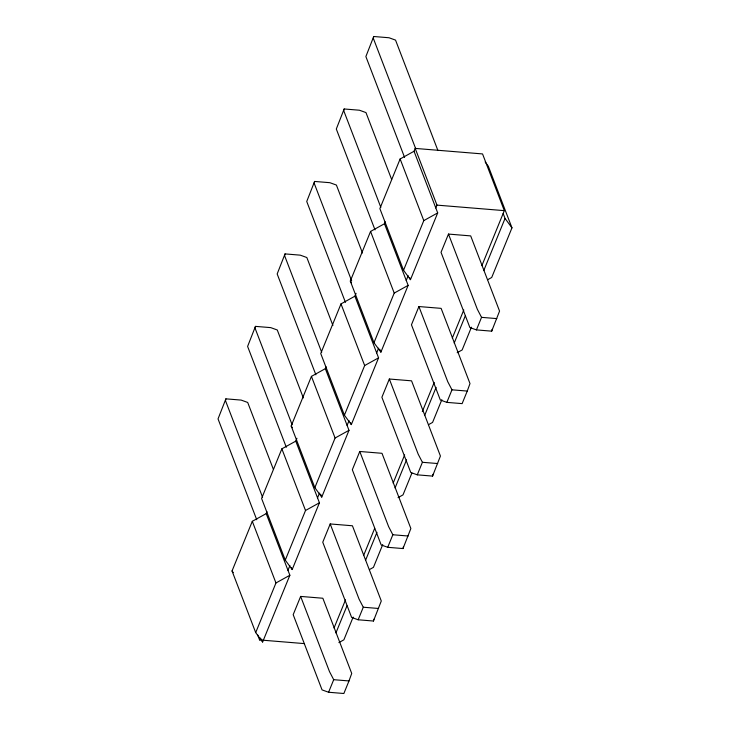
<?xml version="1.0" encoding="UTF-8"?>
<svg xmlns="http://www.w3.org/2000/svg" width="730" height="730" viewBox="0 0 730 730"><rect width="100%" height="100%" fill="white"/><g stroke="black" fill="none" stroke-linecap="round" stroke-linejoin="round"><path stroke-width="1.09" d="M273.376 469.344L247.698 402.458L241.174 400.095L225.898 398.845L225.488 400.642L262.572 497.249M303.351 397.932L277.272 329.987L270.739 327.624L255.463 326.374L255.053 328.171L292.137 424.778M332.916 325.461L306.837 257.526L300.304 255.162L285.038 253.903L284.618 255.701L321.702 352.307M362.481 252.991L336.402 185.055L329.878 182.692L314.603 181.441L314.183 183.23L351.677 280.895M391.645 179.461L365.967 112.584L359.443 110.221L344.168 108.971L343.757 110.759L380.841 207.366M437.918 150.517L395.541 40.114L389.008 37.75L373.733 36.5L373.322 38.298L415.698 148.701M373.422 621.029L381.288 600.982L352.426 525.773L330.206 523.948L322.76 542.207L351.623 617.416L358.156 619.779L373.422 621.029L373.842 619.241M402.996 548.558L410.862 528.511L381.991 453.303L359.771 451.478L352.325 469.746L381.188 544.945L387.721 547.308L402.996 548.558L403.407 546.77M432.562 476.097L440.427 456.04L411.556 380.832L389.336 379.016L381.89 397.275L410.762 472.474L417.286 474.838L432.562 476.097L432.972 474.299M491.692 331.155L499.557 311.099L470.695 235.899L448.476 234.074L441.029 252.334L469.892 327.542L476.425 329.905L491.692 331.155L492.111 329.358M348.986 680.944L351.723 673.443L322.852 598.244L300.641 596.419L293.186 614.678L322.058 689.886L328.582 692.25L343.857 693.5L348.986 680.944L333.71 679.694L329.504 671.627L300.641 596.419M467.255 391.07L469.992 383.569L441.121 308.361L418.91 306.545L411.455 324.804L440.327 400.013L446.851 402.376L462.126 403.626L467.255 391.07L451.979 389.82L447.773 381.754L418.91 306.545M225.898 398.845L218.033 418.901L256.75 519.751M255.463 326.374L247.607 346.431L286.315 447.28M285.038 253.903L277.172 273.96L315.88 374.809M314.603 181.441L306.737 201.489L345.454 302.348M344.168 108.971L336.302 129.018L375.019 229.877M373.733 36.5L365.876 56.557L404.584 157.406M266.204 513.61L289.865 575.249L262.627 642.017L255.701 632.6L232.04 570.96L252.297 521.311L266.204 513.61L266.979 511.703M295.769 441.139L281.862 448.84L261.605 498.49L285.266 560.129L292.192 569.546L319.43 502.778L295.769 441.139L296.927 438.283M325.334 368.668L348.995 430.317L321.757 497.075L314.84 487.667L291.17 426.019L311.427 376.379L325.334 368.668L326.109 366.77M354.899 296.197L340.992 303.908L320.744 353.548L344.405 415.197L351.322 424.604L378.569 357.846L354.899 296.197L356.067 293.351M384.473 223.736L408.134 285.375L380.896 352.134L373.97 342.726L350.309 281.077L370.566 231.437L384.473 223.736L385.248 221.829M414.038 151.265L400.131 158.967L379.874 208.616L403.535 270.255L410.461 279.672L437.699 212.904L414.038 151.265L415.197 148.409L482.548 153.93L504.311 210.642L481.873 265.647M255.701 632.6L275.958 582.96L289.865 575.249M285.266 560.129L305.523 510.489L319.43 502.778M314.84 487.667L335.088 438.018L348.995 430.317M344.405 415.197L364.662 365.548L378.569 357.846M373.97 342.726L394.227 293.086L408.134 285.375M403.535 270.255L423.792 220.615L437.699 212.904M304.465 643.614L259.57 639.936L260.345 638.038M287.967 570.322L289.91 565.567M317.541 497.851L319.475 493.097M347.106 425.38L349.04 420.626M376.671 352.909L378.615 348.155M406.236 280.448L408.179 275.685M435.81 207.977L436.969 205.121L415.197 148.409M334.03 628.001L345.527 599.832M363.604 555.53L374.663 528.401M393.169 483.059L404.657 454.89M422.305 411.629L434.222 382.42M452.299 338.118L463.796 309.958M335.928 632.928L346.987 605.809M365.493 560.457L376.981 532.298M395.058 487.987L406.555 459.827M424.632 415.525L436.12 387.356M454.197 343.054L465.256 315.926M483.762 270.584L505.041 218.425L503.152 213.489M353.156 617.069L343.876 639.827L338.902 642.582M382.721 544.607L373.441 567.356L369.471 569.555M411.866 473.168L403.006 494.885L398.042 497.641M441.86 399.666L432.58 422.415L428.601 424.623M471.425 327.195L462.145 349.953L457.172 352.7M485.158 161.914L488.306 166.194L511.967 227.833L491.71 277.482L487.74 279.681M328.582 692.25L333.71 679.694M358.156 619.779L363.275 607.223L359.078 599.157L330.206 523.948M387.721 547.308L392.84 534.752L388.643 526.686L359.771 451.478M417.286 474.838L422.405 462.291L418.208 454.215L389.336 379.016M446.851 402.376L451.979 389.82M476.425 329.905L481.545 317.349L477.347 309.283L448.476 234.074M436.969 205.121L504.311 210.642M481.545 317.349L496.82 318.599M422.405 462.291L437.681 463.541M392.84 534.752L408.116 536.012M363.275 607.223L378.551 608.473M505.041 218.425L511.967 227.833M350.309 281.077L351.568 282.793M291.17 426.019L292.429 427.734M232.04 570.96L233.299 572.667M400.131 158.967L423.792 220.615M409.703 277.692L410.461 279.672M370.566 231.437L394.227 293.086M379.755 349.177L380.896 352.134M340.992 303.908L364.662 365.548M350.564 422.634L351.322 424.604M311.427 376.379L335.088 438.018M320.625 494.119L321.757 497.075M281.862 448.84L305.523 510.489M291.434 567.575L292.192 569.546M252.297 521.311L275.958 582.96M261.486 639.051L262.627 642.017M257.553 634.68L259.57 639.936"/></g></svg>
